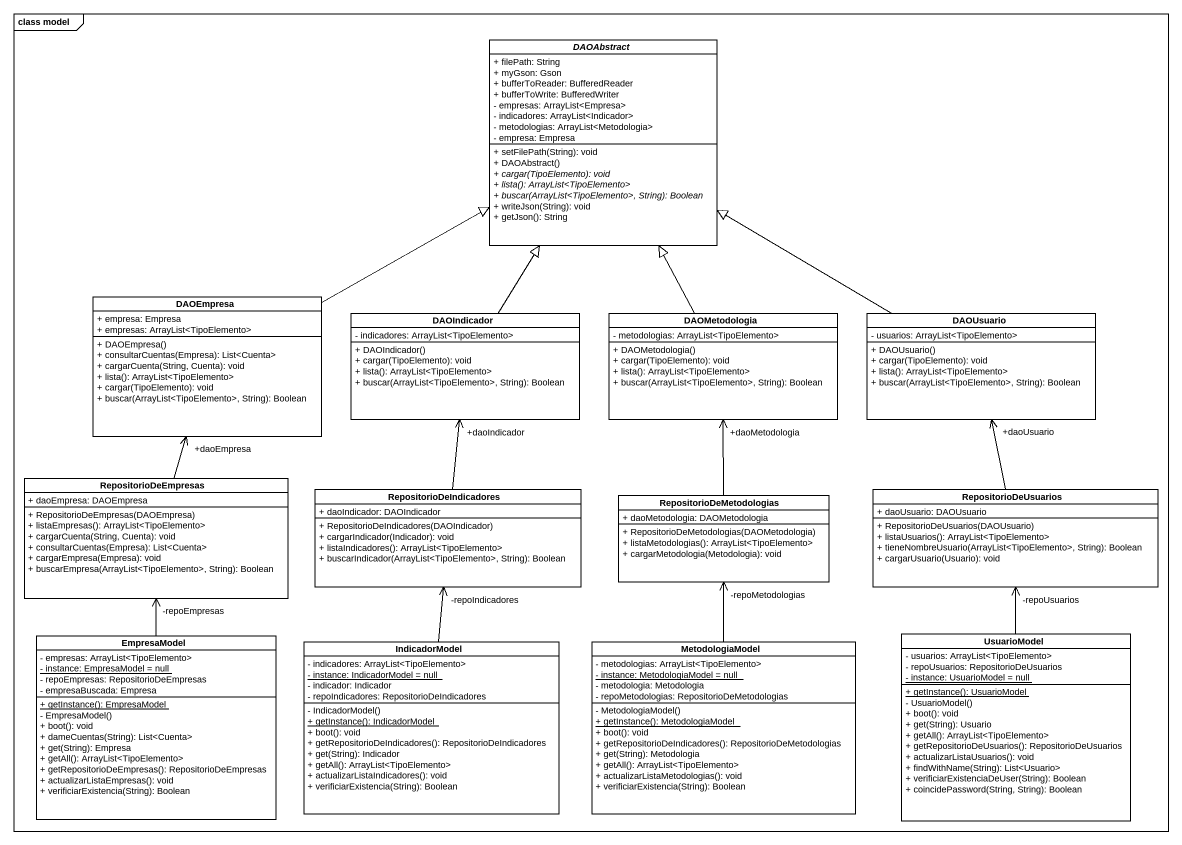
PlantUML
@startuml
mainframe class model
hide circle
hide empty members
skinparam classAttributeIconSize 0
abstract class DAOAbstract {
  + filePath: String
  + myGson: Gson
  + bufferToReader: BufferedReader
  + bufferToWrite: BufferedWriter
  - empresas: ArrayList<Empresa>
  - indicadores: ArrayList<Indicador>
  - metodologias: ArrayList<Metodologia>
  - empresa: Empresa
  + setFilePath(String): void
  + DAOAbstract()
  {abstract} + cargar(TipoElemento): void
  {abstract} + lista(): ArrayList<TipoElemento>
  {abstract} + buscar(ArrayList<TipoElemento>, String): Boolean
  + writeJson(String): void
  + getJson(): String
}
class DAOEmpresa {
  + empresa: Empresa
  + empresas: ArrayList<TipoElemento>
  + DAOEmpresa()
  + consultarCuentas(Empresa): List<Cuenta>
  + cargarCuenta(String, Cuenta): void
  + lista(): ArrayList<TipoElemento>
  + cargar(TipoElemento): void
  + buscar(ArrayList<TipoElemento>, String): Boolean
}
class DAOIndicador {
  - indicadores: ArrayList<TipoElemento>
  + DAOIndicador()
  + cargar(TipoElemento): void
  + lista(): ArrayList<TipoElemento>
  + buscar(ArrayList<TipoElemento>, String): Boolean
}
class DAOMetodologia {
  - metodologias: ArrayList<TipoElemento>
  + DAOMetodologia()
  + cargar(TipoElemento): void
  + lista(): ArrayList<TipoElemento>
  + buscar(ArrayList<TipoElemento>, String): Boolean
}
class DAOUsuario {
  - usuarios: ArrayList<TipoElemento>
  + DAOUsuario()
  + cargar(TipoElemento): void
  + lista(): ArrayList<TipoElemento>
  + buscar(ArrayList<TipoElemento>, String): Boolean
}
class RepositorioDeEmpresas {
  + daoEmpresa: DAOEmpresa
  + RepositorioDeEmpresas(DAOEmpresa)
  + listaEmpresas(): ArrayList<TipoElemento>
  + cargarCuenta(String, Cuenta): void
  + consultarCuentas(Empresa): List<Cuenta>
  + cargarEmpresa(Empresa): void
  + buscarEmpresa(ArrayList<TipoElemento>, String): Boolean
}
class RepositorioDeIndicadores {
  + daoIndicador: DAOIndicador
  + RepositorioDeIndicadores(DAOIndicador)
  + cargarIndicador(Indicador): void
  + listaIndicadores(): ArrayList<TipoElemento>
  + buscarIndicador(ArrayList<TipoElemento>, String): Boolean
}
class RepositorioDeMetodologias {
  + daoMetodologia: DAOMetodologia
  + RepositorioDeMetodologias(DAOMetodologia)
  + listaMetodologias(): ArrayList<TipoElemento>
  + cargarMetodologia(Metodologia): void
}
class RepositorioDeUsuarios {
  + daoUsuario: DAOUsuario
  + RepositorioDeUsuarios(DAOUsuario)
  + listaUsuarios(): ArrayList<TipoElemento>
  + tieneNombreUsuario(ArrayList<TipoElemento>, String): Boolean
  + cargarUsuario(Usuario): void
}
class EmpresaModel {
  - empresas: ArrayList<TipoElemento>
  {static} - instance: EmpresaModel = null
  - repoEmpresas: RepositorioDeEmpresas
  - empresaBuscada: Empresa
  {static} + getInstance(): EmpresaModel
  - EmpresaModel()
  + boot(): void
  + dameCuentas(String): List<Cuenta>
  + get(String): Empresa
  + getAll(): ArrayList<TipoElemento>
  + getRepositorioDeEmpresas(): RepositorioDeEmpresas
  + actualizarListaEmpresas(): void
  + verificiarExistencia(String): Boolean
}
class IndicadorModel {
  - indicadores: ArrayList<TipoElemento>
  {static} - instance: IndicadorModel = null
  - indicador: Indicador
  - repoIndicadores: RepositorioDeIndicadores
  - IndicadorModel()
  {static} + getInstance(): IndicadorModel
  + boot(): void
  + getRepositorioDeIndicadores(): RepositorioDeIndicadores
  + get(String): Indicador
  + getAll(): ArrayList<TipoElemento>
  + actualizarListaIndicadores(): void
  + verificiarExistencia(String): Boolean
}
class MetodologiaModel {
  - metodologias: ArrayList<TipoElemento>
  {static} - instance: MetodologiaModel = null
  - metodologia: Metodologia
  - repoMetodologias: RepositorioDeMetodologias
  - MetodologiaModel()
  {static} + getInstance(): MetodologiaModel
  + boot(): void
  + getRepositorioDeIndicadores(): RepositorioDeMetodologias
  + get(String): Metodologia
  + getAll(): ArrayList<TipoElemento>
  + actualizarListaMetodologias(): void
  + verificiarExistencia(String): Boolean
}
class UsuarioModel {
  - usuarios: ArrayList<TipoElemento>
  - repoUsuarios: RepositorioDeUsuarios
  {static} - instance: UsuarioModel = null
  {static} + getInstance(): UsuarioModel
  - UsuarioModel()
  + boot(): void
  + get(String): Usuario
  + getAll(): ArrayList<TipoElemento>
  + getRepositorioDeUsuarios(): RepositorioDeUsuarios
  + actualizarListaUsuarios(): void
  + findWithName(String): List<Usuario>
  + verificiarExistenciaDeUser(String): Boolean
  + coincidePassword(String, String): Boolean
}
DAOEmpresa -right-|> DAOAbstract
DAOIndicador -up-|> DAOAbstract
DAOMetodologia -up-|> DAOAbstract
DAOUsuario -left-|> DAOAbstract
RepositorioDeEmpresas -up-> "+daoEmpresa" DAOEmpresa
RepositorioDeIndicadores -up-> "+daoIndicador" DAOIndicador
RepositorioDeMetodologias -up-> "+daoMetodologia" DAOMetodologia
RepositorioDeUsuarios -up-> "+daoUsuario" DAOUsuario
EmpresaModel -up-> "-repoEmpresas" RepositorioDeEmpresas
IndicadorModel -up-> "-repoIndicadores" RepositorioDeIndicadores
MetodologiaModel -up-> "-repoMetodologias" RepositorioDeMetodologias
UsuarioModel -up-> "-repoUsuarios" RepositorioDeUsuarios
@enduml
